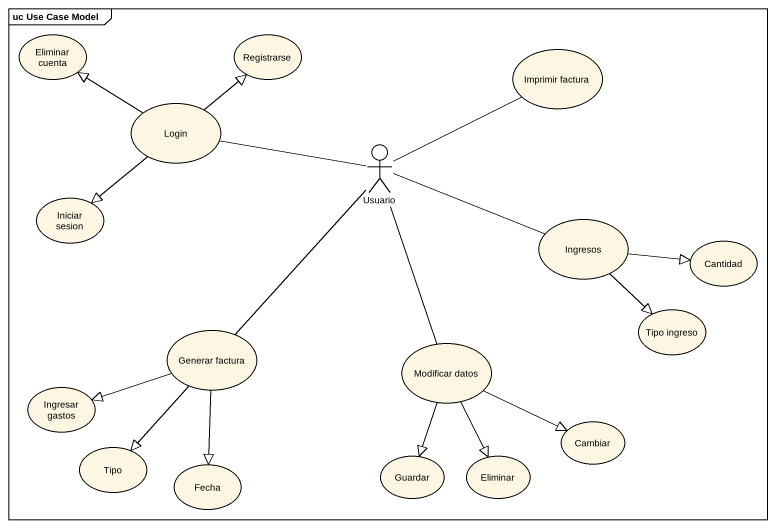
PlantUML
@startuml
mainframe uc Use Case Model
usecase "Eliminar cuenta" as Eliminar_cuenta
usecase Registrarse
usecase "Imprimir factura" as Imprimir_factura
usecase Login
actor Usuario
usecase "Iniciar sesion" as Iniciar_sesion
usecase Ingresos
usecase Cantidad
usecase "Tipo ingreso" as Tipo_ingreso
usecase "Generar factura" as Generar_factura
usecase "Modificar datos" as Modificar_datos
usecase "Ingresar gastos" as Ingresar_gastos
usecase Cambiar
usecase Tipo
usecase Fecha
usecase Guardar
usecase Eliminar
Login -up-|> Eliminar_cuenta
Login -up-|> Registrarse
Login --|> Iniciar_sesion
Usuario -right- Imprimir_factura
Usuario -left- Login
Usuario -right- Ingresos
Usuario -- Generar_factura
Usuario -- Modificar_datos
Ingresos -right-|> Cantidad
Ingresos --|> Tipo_ingreso
Generar_factura -left-|> Ingresar_gastos
Generar_factura --|> Tipo
Generar_factura --|> Fecha
Modificar_datos -right-|> Cambiar
Modificar_datos --|> Guardar
Modificar_datos --|> Eliminar
@enduml
